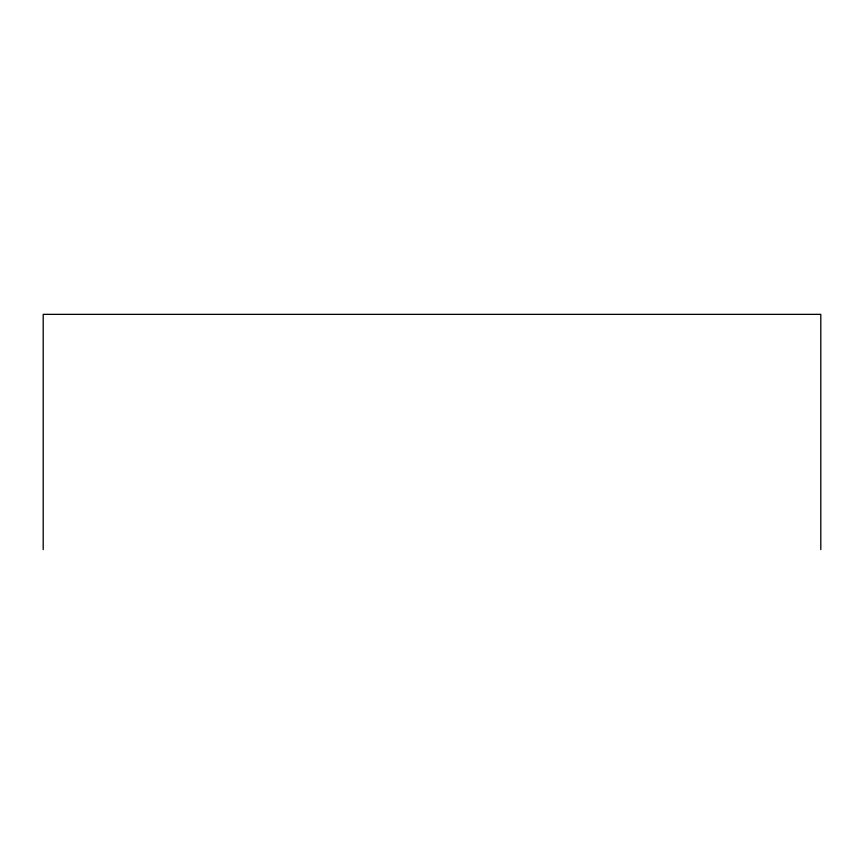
<?xml version="1.0" encoding="UTF-8"?>
<svg xmlns="http://www.w3.org/2000/svg" width="864" height="864" viewBox="0 0 864 864"><rect width="100%" height="100%" fill="white"/><g stroke="black" fill="none" stroke-linecap="round" stroke-linejoin="round"><path stroke-width="1.3" d="M820.8 549.644L820.8 314.356L43.2 314.356L43.2 549.644"/></g></svg>
